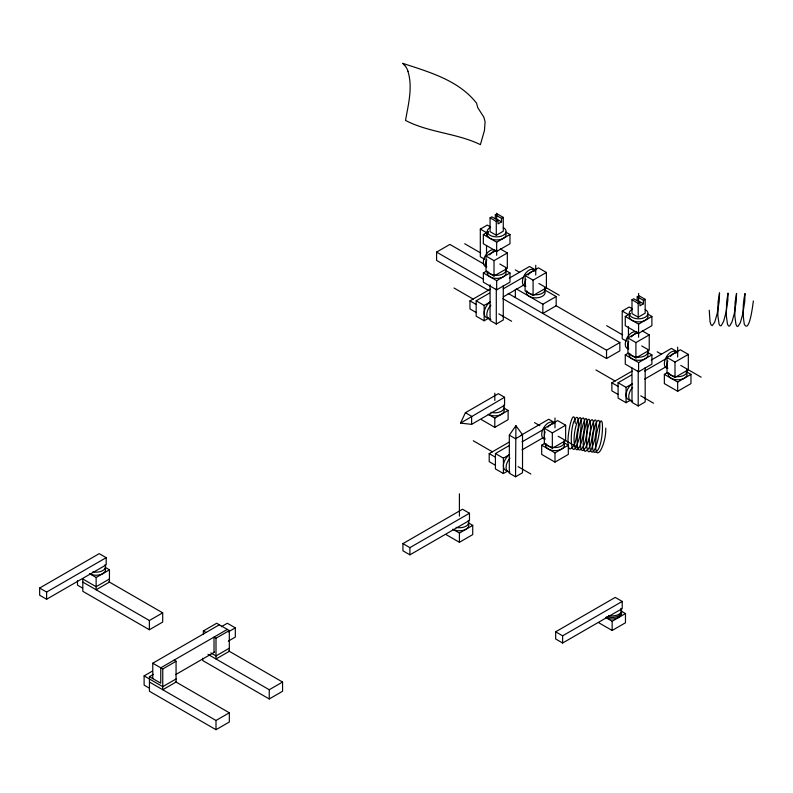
<?xml version="1.0" encoding="UTF-8"?>
<svg xmlns="http://www.w3.org/2000/svg" width="793" height="793" viewBox="0 0 793 793"><rect width="100%" height="100%" fill="white"/><g stroke="black" fill="none" stroke-linecap="round" stroke-linejoin="round"><path stroke-width="1.19" d="M709.259 310.202L710.042 321.78L710.994 324.773L712.233 325.645L714.671 322.265L717.14 313.82L719.221 301.3L719.538 292.815L718.081 302.074L717.863 315.733L719.053 324.069L720.034 325.754L721.224 325.705L723.612 321.393L725.932 312.71L727.815 300.666L728.014 293.103L726.576 302.371L726.358 316.02L727.488 324.188L728.46 325.982L729.629 326.052L732.008 321.928L734.348 313.354L736.271 301.261L736.538 293.42L735.091 302.331L734.833 315.971L735.924 324.307L736.875 326.201L737.956 326.429L740.325 322.682L742.763 313.988L744.726 301.855L745.033 293.707M575.282 423.373C573.805 400.267 563.882 445.745 569.909 449.036C576.511 446.439 576.204 435.268 577.899 428.993C578.959 426.287 578.86 411.626 574.766 419.675C568.849 429.509 570.435 470.061 579.832 436.041C585.412 399.216 572.417 426.148 574.251 443C577.354 466.205 588.059 422.421 583.46 417.931C577.74 417.911 573.289 459.742 582.379 447.876C589.13 439.57 588.961 397.253 581.16 432.106C577.066 467.583 591.251 443.852 590.507 425.752C589.03 402.646 579.108 448.124 585.145 451.415C591.747 448.818 591.439 437.647 593.124 431.372C594.195 428.666 594.096 414.005 590.002 422.064C584.084 431.888 585.67 472.44 595.057 438.43C600.648 401.595 587.653 428.527 589.486 445.379C592.579 468.584 603.295 424.8 598.695 420.31C592.976 420.29 588.525 462.121 597.615 450.255C604.365 441.949 604.197 399.632 596.395 434.495C592.302 469.962 606.486 446.231 605.743 428.131M515.916 425.712L515.539 476.791L509.324 473.193L509.324 435.149L515.916 425.712L522.518 434.713L522.518 472.757L515.539 476.791M753.35 300.934C752.983 303.679 749.494 334.041 744.31 324.218C742.625 314.206 742.744 303.531 744.974 293.678M460.525 423.135L465.402 412.707L498.351 393.685L504.566 397.273L504.566 405.322L471.617 424.344L460.525 423.135L504.566 397.273M495.308 214.814L497.042 213.813L503.268 217.401L503.268 231.229L496.289 235.263L490.074 231.665L490.074 217.837L491.819 216.826L498.034 220.414L498.034 223.874L501.523 221.862L501.523 218.402L495.308 214.814L495.308 218.273L501.523 221.862M488.954 290.644L436.586 260.401L436.586 252.095L449.899 244.413L484.097 264.158M484.454 259.172L480.31 256.773L480.31 229.108L487.279 225.083L490.391 226.877M490.074 217.837L496.289 221.425L498.034 220.414M501.523 218.402L503.268 217.401M505.884 232.161L509.978 234.53L509.978 243.748L496.666 251.431L483.353 243.748L483.353 234.53L488.518 231.546M483.353 234.53L496.666 242.212L509.978 234.53M500.333 248.933L507.322 252.967L507.322 268.341L494.009 276.033L486.02 271.414L486.02 256.05L496.259 250.132M486.02 256.05L494.009 260.659L507.322 252.967M505.884 270.591L509.978 272.951L509.978 282.179L496.666 289.861L483.353 282.179L483.353 272.951L486.426 271.176M483.353 272.951L496.666 280.643L509.978 272.951M476.177 312.511L469.962 308.923L469.962 300.874L490.173 289.197M509.314 278.145L529.536 266.478L535.751 270.066M488.26 318.419L484.156 320.788L476.177 316.169L476.177 300.805L489.489 293.113M525.095 275.538L538.407 267.846L546.397 272.465L546.397 287.829L533.084 295.521L525.095 290.902L525.095 275.538L533.084 280.147L546.397 272.465M503.258 288.83L523.37 277.213M476.177 300.805L484.156 305.414L490.302 301.865M503.297 296.86L523.469 285.202M490.074 284.776L490.074 320.441L496.289 324.03L503.268 320.005L503.268 285.639M39.65 588.039L99.224 553.643L106.193 557.667L106.193 564.854L46.618 599.24L39.65 595.216L39.65 588.039L46.618 592.064L106.193 557.667M542.848 304.225L556.161 296.542L556.161 305.761L542.848 313.453L542.848 304.225L516.402 288.959M96.131 577.482L109.444 569.8L109.444 582.102L96.131 589.784L96.131 577.482L89.996 573.944M109.444 579.019L96.131 586.711L82.819 579.019L82.819 591.32L149.381 629.751L162.694 622.059L162.694 612.84L108.81 581.735M637.215 296.751L638.96 295.739L645.175 299.328L645.175 313.166L638.206 317.19L631.991 313.602L631.991 299.764L633.736 298.763L639.951 302.351L639.951 305.811L643.43 303.798L643.43 300.339L637.215 296.751L637.215 300.21L643.43 303.798M626.371 341.099L622.227 338.71L622.227 311.044L629.196 307.01L632.308 308.804M631.991 299.764L638.206 303.362L639.951 302.351M643.43 300.339L645.175 299.328M647.802 314.097L651.896 316.457L651.896 325.685L638.583 333.367L625.271 325.685L625.271 316.457L630.435 313.483M625.271 316.457L638.583 324.149L651.896 316.457M508.194 293.45L606.536 350.219L619.848 342.536L619.848 350.843L606.536 358.525L502.851 298.664M642.241 330.869L649.229 334.904L649.229 350.278L635.917 357.96L627.937 353.351L627.937 337.977L638.177 332.069M488.657 414.58L494.802 418.129L508.115 410.447L508.115 419.666L494.802 427.348L481.49 419.666M82.819 582.102L149.381 620.522L162.694 612.84M627.937 337.977L635.917 342.586L649.229 334.904M647.802 352.528L651.896 354.887L651.896 364.116L638.583 371.798L625.271 364.116L625.271 354.887L628.343 353.113M625.271 354.887L638.583 362.57L651.896 354.887M495.427 465.263L489.202 461.675L489.202 453.626L509.423 441.959M521.12 435.198L548.786 419.229L555.001 422.818M618.084 394.448L611.869 390.86L611.869 382.801L632.08 371.134M651.231 360.081L671.443 348.414L677.658 352.003M522.518 434.713L515.539 438.737L509.324 435.149M507.51 471.171L503.406 473.54L495.427 468.931L495.427 453.556L508.739 445.864M630.167 400.356L626.073 402.715L618.084 398.106L618.084 382.732L631.397 375.049M544.345 428.289L557.657 420.607L565.647 425.217L565.647 440.591L552.334 448.273L544.345 443.664L544.345 428.289L552.334 432.899L565.647 425.217M667.012 357.465L680.325 349.782L688.314 354.392L688.314 369.766L675.002 377.448L667.012 372.839L667.012 357.465L675.002 362.084L688.314 354.392M522.022 441.86L543.294 429.578M644.679 371.035L667.022 358.139M203.355 634.479L203.355 630.941L216.667 623.248L229.316 630.554L229.316 651.301L216.003 658.993L216.003 638.236L229.316 630.554M495.427 453.556L503.406 458.166L509.552 454.617M618.084 382.732L626.073 387.341L632.219 383.802M522.022 449.909L543.294 437.627M644.679 379.094L665.961 366.802M152.771 678.59L152.771 663.216L219.334 624.785M221.326 626.708L227.323 623.248L235.313 627.858L235.313 637.086L228.315 641.121M564.21 442.831L568.313 445.2L568.313 454.419L555.001 462.111L541.688 454.419L541.688 445.2L544.761 443.426M685.856 371.421L690.971 374.375L690.971 383.604L677.668 391.286L664.356 383.604L664.356 374.375L667.419 372.601M149.114 688.007L144.118 685.122L144.118 675.894L152.107 671.284M227.323 629.404L160.761 667.825L160.761 683.199L149.441 676.667L149.441 691.268L216.003 729.699L229.316 722.017L229.316 712.788L175.431 681.683M149.441 676.667L153.545 674.298M162.753 668.985L176.066 661.293L176.066 682.049L162.753 689.732L162.753 668.985L152.771 663.216M228.315 631.902L235.313 627.858M541.688 445.2L555.001 452.882L568.313 445.2M664.356 374.375L677.668 382.067L690.971 374.375M631.991 368.011L631.991 402.378L638.206 405.966L645.175 401.942L645.175 367.575M175.55 674.665L214.645 652.094M402.933 543.621L462.507 509.225L469.476 513.249L469.476 520.436L409.902 554.832L402.933 550.798L402.933 543.621L409.902 547.646L469.476 513.249M176.066 678.977L162.753 686.659L149.441 678.977M229.316 648.228L216.003 655.92L210.888 652.956M453.269 529.526L459.415 533.065L472.727 525.382L472.727 534.611L459.415 542.293L446.102 534.611M149.441 682.049L216.003 720.47L229.316 712.788M207.974 654.354L269.253 689.732L282.566 682.049L282.566 691.268L269.253 698.96L202.691 660.529L202.691 658.22M555.665 631.803L615.239 597.407L622.218 601.431L622.218 608.618L562.634 643.014L555.665 638.98L555.665 631.803L562.634 635.827L622.218 601.431M621.117 611.918A9.417 5.432 0 0 1 617.043 618.203A9.417 5.432 0 0 1 605.495 617.41L612.156 621.246L625.469 613.564L625.469 622.792L612.156 630.475L598.844 622.792M480.31 229.108L486.525 232.696L486.525 235.006M622.227 311.044L628.443 314.633M515.281 269.868L519.574 272.346M538.873 283.488L559.253 295.254M657.199 351.805L661.491 354.283M680.79 365.424L701.171 377.19M464.728 243.758L480.677 252.967M499.818 264.01L506.202 267.697M544.523 289.822L556.161 296.542M606.645 325.685L622.594 334.894M641.735 345.946L648.109 349.634M555.715 305.503L619.848 342.536M436.586 252.095L483.611 279.255M454.022 288.008L473.223 299.1M498.827 313.879L511.624 321.264M595.93 369.944L615.13 381.027M640.734 395.806L653.541 403.201M469.962 300.874L476.177 304.462M611.869 382.801L618.084 386.399M534.532 422.619L539.894 425.722M558.123 436.239L578.503 448.005M504.021 408.078L508.115 410.447M465.402 412.707L471.617 416.295L471.617 424.344M473.262 440.759L492.473 451.851M518.067 466.631L530.874 474.026M489.202 453.626L495.427 457.214M468.633 523.023L472.727 525.382M621.662 611.373L625.469 613.564M105.35 567.431L109.444 569.8M203.355 630.941L206.021 632.477M216.003 638.236L214.011 637.086L214.011 652.461M228.681 650.934L282.566 682.049M82.492 588.059L77.496 585.175L77.496 580.565M174.073 660.143L176.066 661.293M144.118 675.894L149.114 678.778M405.401 66.285L402.626 63.301C429.063 72.044 458.701 80.192 476.553 103.179L477.812 107.769L483.839 117.156L485.098 121.745L484.454 130.488L480.399 144.633C456.629 133.095 428.934 132.669 405.53 120.437C408.296 104.389 412.915 87.448 407.949 71.35M677.668 347.175L677.668 357.038M677.668 382.067L677.668 391.286M675.002 362.084L675.002 377.448M638.583 293.45L638.583 301.974M638.583 324.149L638.583 337.223M638.583 362.57L638.583 371.798M638.206 303.362L638.206 317.19M638.206 370.371L638.206 405.966M635.917 342.586L635.917 357.96M628.443 326.657L628.443 337.491M626.073 387.341L626.073 402.715M612.156 621.246L612.156 630.475M606.536 350.219L606.536 358.525M562.634 635.827L562.634 643.014M555.001 417.99L555.001 427.853M555.001 452.882L555.001 462.111M552.334 432.899L552.334 448.273M535.751 265.239L535.751 275.102M533.084 280.147L533.084 295.521M515.341 289.495L515.341 297.573M503.406 458.166L503.406 473.54M496.666 213.228L496.666 220.553M496.666 242.212L496.666 255.287M496.666 280.643L496.666 289.861M496.289 221.425L496.289 235.263M496.289 288.444L496.289 324.03M494.802 393.219L494.802 400.465M494.802 418.129L494.802 427.348M494.009 260.659L494.009 276.033M487.279 231.1L487.279 234.708M486.525 245.493L486.525 253.819M484.156 305.414L484.156 320.788M459.415 493.821L459.415 516.114M459.415 533.065L459.415 542.293M409.902 547.646L409.902 554.832M269.253 689.732L269.253 698.96M216.003 720.47L216.003 729.699M149.381 620.522L149.381 629.751M46.618 592.064L46.618 599.24M405.441 66.206A36.24 18.764 -74.3 0 1 408.028 71.241M505.637 232.874A9.417 5.432 0 0 1 496.2 239.952A9.417 5.432 0 0 1 488.032 232.369M503.327 227.611A9.417 5.432 0 0 1 503.119 235.412A9.417 5.432 0 0 1 489.628 235.055A9.417 5.432 0 0 1 490.639 227.284M486.367 266.884A9.417 5.432 -60 0 1 485.058 256.08A9.417 5.432 -60 0 1 495.149 250.499M486.763 266.835A9.417 5.432 -60 0 1 486.763 259.777M489.618 254.831A9.417 5.432 -60 0 1 495.734 251.302M503.367 405.124A9.417 5.432 0 0 1 501.463 411.21A9.417 5.432 0 0 1 490.907 412.32M503.446 408.286A9.417 5.432 0 0 1 500.096 414.937A9.417 5.432 0 0 1 488.151 414.283M563.565 442.94A9.417 5.432 0 0 1 555.665 450.622A9.417 5.432 0 0 1 545.971 443.664A9.417 5.432 0 0 0 557.648 447.341A9.417 5.432 0 0 0 564.031 440.591M545.168 439.183A9.417 5.432 -60 0 1 545.168 431.818M547.814 427.229A9.417 5.432 -60 0 1 554.198 423.541M544.355 439.054A9.417 5.432 -60 0 1 543.81 427.586A9.417 5.432 -60 0 1 553.94 423.204M507.302 470.596A9.417 5.432 -60 0 1 503.515 464.43A9.417 5.432 -60 0 1 509.592 454.617M509.968 472.132A9.417 5.432 -60 0 1 506.073 467.384A9.417 5.432 -60 0 1 509.968 458.156M468.237 523.489A9.417 5.432 0 0 1 464.5 529.952A9.417 5.432 0 0 1 452.763 529.228M468.237 520.406A9.417 5.432 0 0 1 466.076 526.155A9.417 5.432 0 0 1 456.124 527.404M647.405 314.563A9.417 5.432 0 0 1 638.246 321.889A9.417 5.432 0 0 1 630.019 314.206M645.234 309.538A9.417 5.432 0 0 1 645.076 317.319A9.417 5.432 0 0 1 631.615 317.041A9.417 5.432 0 0 1 632.418 309.28M628.75 348.88A9.417 5.432 -60 0 1 628.75 341.515M631.397 336.916A9.417 5.432 -60 0 1 637.78 333.238M628.324 348.831A9.417 5.432 -60 0 1 627.055 337.858A9.417 5.432 -60 0 1 637.255 332.604M647.405 352.984A9.417 5.432 0 0 1 639.584 360.29A9.417 5.432 0 0 1 629.265 354.114M647.613 350.278A9.417 5.432 0 0 1 641.24 357.028A9.417 5.432 0 0 1 629.553 353.341M629.969 399.781A9.417 5.432 -60 0 1 626.183 393.606A9.417 5.432 -60 0 1 632.259 383.792M632.626 401.317A9.417 5.432 -60 0 1 628.74 396.569A9.417 5.432 -60 0 1 632.626 387.331M667.825 368.368A9.417 5.432 -60 0 1 667.825 361.003M670.481 356.404A9.417 5.432 -60 0 1 676.855 352.726M667.409 368.319A9.417 5.432 -60 0 1 666.298 357.058A9.417 5.432 -60 0 1 676.607 352.389M686.223 372.115A9.417 5.432 0 0 1 678.669 379.778A9.417 5.432 0 0 1 668.469 373.225M686.698 369.776A9.417 5.432 0 0 1 680.315 376.516A9.417 5.432 0 0 1 668.628 372.839M105.172 568.274A9.417 5.432 0 0 1 100.939 574.479A9.417 5.432 0 0 1 89.48 573.646M104.954 564.824A9.417 5.432 0 0 1 102.793 570.573A9.417 5.432 0 0 1 92.85 571.822M525.838 286.323A9.417 5.432 -60 0 1 525.838 279.265M528.118 275.052A9.417 5.432 -60 0 1 534.809 270.79M525.263 286.342A9.417 5.432 -60 0 1 524.659 274.675A9.417 5.432 -60 0 1 534.928 270.77M544.712 287.71A9.417 5.432 0 0 1 538.447 294.58A9.417 5.432 0 0 1 526.671 290.813M544.385 290.288A9.417 5.432 0 0 1 536.702 297.851A9.417 5.432 0 0 1 526.532 291.328M490.887 319.371A9.417 5.432 -60 0 1 486.823 314.623A9.417 5.432 -60 0 1 490.907 305.186M488.369 317.815A9.417 5.432 -60 0 1 484.226 311.956A9.417 5.432 -60 0 1 490.223 301.945M505.627 268.212A9.417 5.432 0 0 1 499.362 275.092A9.417 5.432 0 0 1 487.596 271.325M505.637 271.305A9.417 5.432 0 0 1 497.152 278.383A9.417 5.432 0 0 1 487.457 271.84M620.79 609.867A9.417 5.432 0 0 1 618.134 616.22A9.417 5.432 0 0 1 606.814 616.508M620.869 608.449A9.417 5.432 0 0 1 618.798 614.337A9.417 5.432 0 0 1 608.578 615.517"/></g></svg>
